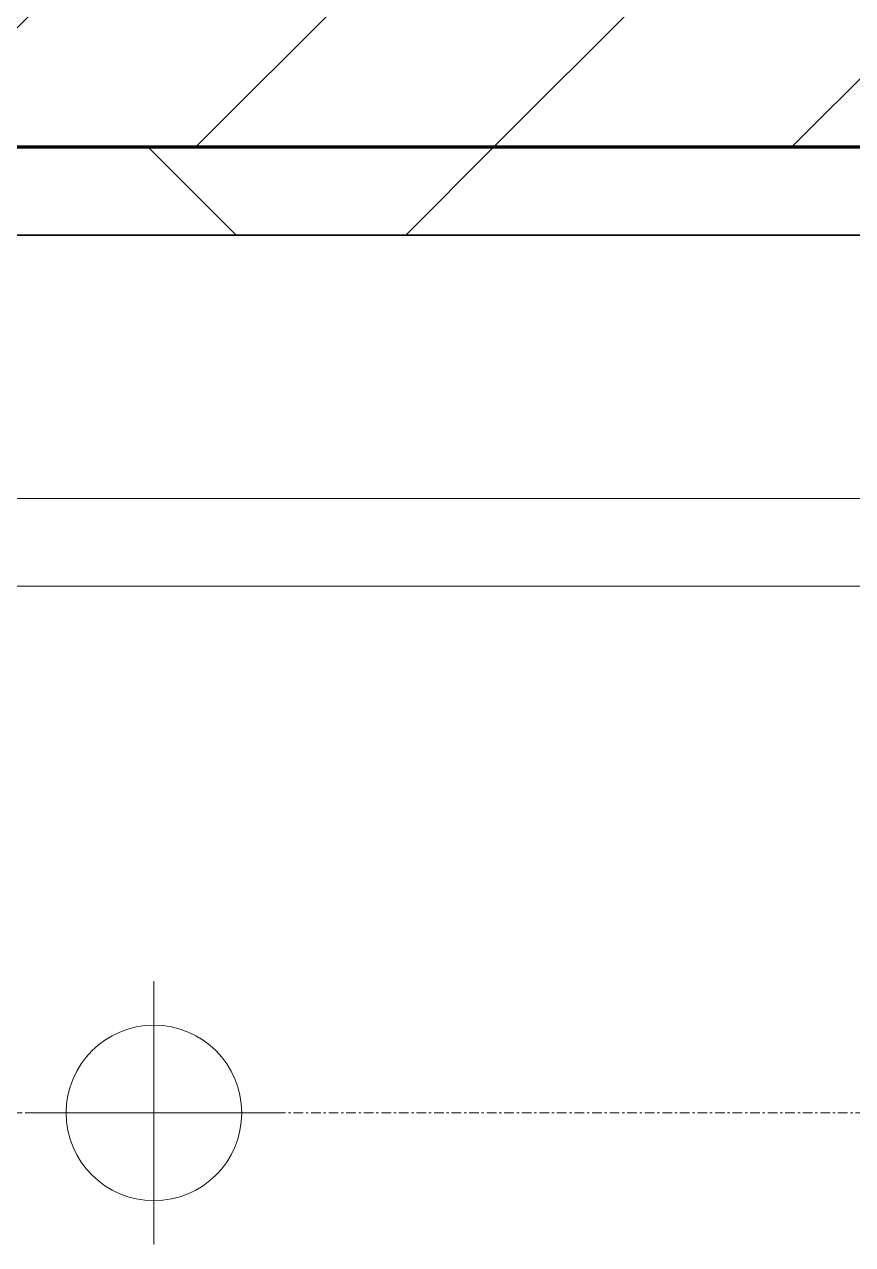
# Model space of a CAD drawing. Header units: millimetres. Extents: x -725999 to -647408, y -21008 to 19019.
# Drawn here: x -720781 to -720310, y 3504 to 4199 of the extents above; entities that cross this region are included whole.
import ezdxf
from ezdxf.xclip import XClip

# ---------------------------------------------------------------- set-up
doc = ezdxf.new("R2010")
doc.units = ezdxf.units.MM
doc.header["$XCLIPFRAME"] = 0
doc.linetypes.add('DPA_Grid _ Level 100', pattern=[10, 5.5, -1.6, 1.3, -1.6])
for name, color, linetype, lineweight in [('A-DETL-GENF', 2, 'Continuous', 9), ('A-GLAZ-CURT', 2, 'Continuous', 9), ('A-WALL', 5, 'Continuous', 35), ('A-WALL-FNSH', 2, 'Continuous', 35), ('A-WALL-PATT', 1, 'Continuous', 9), ('E-LITE-EQPM', 2, 'Continuous', 9), ('S-GRID', 251, 'Continuous', 9)]:
    doc.layers.add(name, color=color, linetype=linetype, lineweight=lineweight)

# ---------------------------------------------------------------- blocks, each defined once
blk = doc.blocks.new('LGF_DL_SAA_LowPower_DL1a - LGF_DL_SAA_LowPower_DL1a-8832329-4283-01 ENLARGED LOWER PLATFORM LEVEL - REFLECTED CEILING PLAN - SHEET 4')
at = {"layer": 'A-DETL-GENF', "lineweight": 9}
for p, q in [((0, 75), (0, -75)), ((72.5, 0), (-72.5, 0))]:
    blk.add_line(p, q, dxfattribs=at)
blk.add_circle((0, 0), 50, dxfattribs=at)
blk = doc.blocks.new('LGF_DL_SAA_LowPower_DL1a - LGF_DL_SAA_LowPower_DL1a-8832329-4180-01 LOWER PLATFORM LEVEL - REFLECTED CEILING PLAN')
at = {"layer": 'A-DETL-GENF'}
for p, q in [((0, 75), (0, -75)), ((72.5, 0), (-72.5, 0))]:
    blk.add_line(p, q, dxfattribs=at)
blk.add_circle((0, 0), 50, dxfattribs=at)
blk = doc.blocks.new('C-1-PP19-AR-4180-01-B_20250908-040939_EXDOWNLIGHT')
at = {"layer": 'E-LITE-EQPM', "extrusion": (0, 0, -1), "rotation": 180}
blk.add_blockref('LGF_DL_SAA_LowPower_DL1a - LGF_DL_SAA_LowPower_DL1a-8832329-4180-01 LOWER PLATFORM LEVEL - REFLECTED CEILING PLAN', (-23975, 0), dxfattribs=at)
blk = doc.blocks.new('*U744')
at = {"layer": 'S-GRID', "linetype": 'DPA_Grid _ Level 100'}
blk.add_line((45315.05, 8120.01), (-27001.02, 8120.01), dxfattribs=at)
blk = doc.blocks.new('System Panel - DPA-AR_Metal Ceiling Rectangular Panel-V5-4283-01 ENLARGED LOWER PLATFORM LEVEL - REFLECTED CEILING PLAN - SHEET 4')
at = {"layer": 'A-GLAZ-CURT'}
for p, q in [((-719507.37, 4079.02), (-721907.37, 4079.02)), ((-721907.37, 4079.02), (-719507.37, 4079.02)), ((-721907.37, 3929.03), (-719507.37, 3929.03)), ((-719507.37, 3929.03), (-721907.37, 3929.03))]:
    blk.add_line(p, q, dxfattribs=at)
blk = doc.blocks.new('System Panel - DPA-AR_Metal Ceiling Rectangular Panel-V6-4283-01 ENLARGED LOWER PLATFORM LEVEL - REFLECTED CEILING PLAN - SHEET 4')
at = {"layer": 'A-GLAZ-CURT'}
for p, q in [((-719507.37, 3879.03), (-721907.37, 3879.03)), ((-721907.37, 3879.03), (-719507.37, 3879.03))]:
    blk.add_line(p, q, dxfattribs=at)
blk = doc.blocks.new('PPLS-PP19_Custom Tile Pattern - Custom Tile Pattern-V24-4283-01 ENLARGED LOWER PLATFORM LEVEL - REFLECTED CEILING PLAN - SHEET 4')
at = {"layer": 'A-GLAZ-CURT'}
for p, q in [((-300, 0), (300, 0)), ((300, 0), (-300, 0)), ((230.06, 0), (300, 0)), ((-300, -50), (300, -50)), ((300, -50), (-300, -50))]:
    blk.add_line(p, q, dxfattribs=at)
for points, knots in [([(300, 0), (286.53, 0), (254.22, 0), (207.11, 0), (177.41, 0), (159.34, 0), (158.33, 0), (158.3, 0)], [-285.253232, -285.253232, -285.253232, -285.253232, -244.693688, -187.987675, -143.776725, -129.632772, -123.352749, -123.352749, -123.352749, -123.352749]), ([(247.1, 0), (246.76, 0), (245.04, 0), (238.34, 0), (226.56, 0), (221.1, 0), (200.27, 0), (182.99, 0), (174.5, 0), (170.51, 0), (169.57, 0)], [-9649.085549, -9649.085549, -9649.085549, -9649.085549, -9581.591397, -9406.094246, -9221.510254, -9016.44624, -8717.832359, -8253.978395, -8152.463617, -8086.938069, -8086.938069, -8086.938069, -8086.938069]), ([(169.9, 0), (171.34, 0), (176.19, 0), (185.98, 0), (208.82, 0), (219.42, 0), (230.06, 0)], [-76.805173, -76.805173, -76.805173, -76.805173, -65.295536, -41.623857, -24.459831, 0, 0, 0, 0]), ([(171.51, 0), (176.48, 0), (193.23, 0), (201.73, 0), (208.81, 0), (213.9, 0), (241.96, 0), (266.73, 0), (281.71, 0), (291.71, 0), (296.52, 0), (297.86, 0), (298.09, 0)], [-7971.819559, -7971.819559, -7971.819559, -7971.819559, -7784.112253, -7606.717214, -7289.299508, -7042.621073, -6582.165592, -6068.460911, -5766.029927, -5566.724884, -5280.360606, -5199.253518, -5199.253518, -5199.253518, -5199.253518]), ([(300, 0), (288.22, 0), (262, 0), (230.43, 0), (219.94, 0), (219.02, 0)], [-12528.858583, -12528.858583, -12528.858583, -12528.858583, -11905.454923, -11162.864862, -10856.732305, -10856.732305, -10856.732305, -10856.732305]), ([(219.9, 0), (220.86, 0), (227.84, 0), (242.06, 0), (246.54, 0), (246.96, 0)], [-10670.940496, -10670.940496, -10670.940496, -10670.940496, -10511.382485, -9925.173265, -9834.877357, -9834.877357, -9834.877357, -9834.877357]), ([(284.76, 0), (284.76, 0), (285.09, 0), (287.47, 0), (293.59, 0), (297.76, 0), (300, 0)], [-4110.630118, -4110.630118, -4110.630118, -4110.630118, -4053.389046, -3959.664717, -3862.421465, -3746.95702, -3746.95702, -3746.95702, -3746.95702]), ([(297.38, 0), (295.84, 0), (291.62, 0), (285.38, 0), (284.87, 0)], [-4803.172655, -4803.172655, -4803.172655, -4803.172655, -4358.271401, -4143.037883, -4143.037883, -4143.037883, -4143.037883])]:
    blk.add_open_spline(points, degree=3, knots=knots, dxfattribs=at)
blk = doc.blocks.new('PPLS-PP19_Custom Tile Pattern - Custom Tile Pattern-V25-4283-01 ENLARGED LOWER PLATFORM LEVEL - REFLECTED CEILING PLAN - SHEET 4')
at = {"layer": 'A-GLAZ-CURT'}
for p, q in [((-300, 0), (300, 0)), ((300, 0), (-300, 0)), ((-293.07, 0), (-275.75, 0)), ((-275.75, 0), (-293.07, 0)), ((-222.32, 0), (-205, 0)), ((-205, 0), (-222.32, 0)), ((-300, -50), (300, -50)), ((300, -50), (-300, -50))]:
    blk.add_line(p, q, dxfattribs=at)
at = {"layer": 'A-GLAZ-CURT', "flags": 128}
for points in [[(-300, 0), (-291.56, 0), (-283.3, 0), (-275.2, 0), (-267.26, 0), (-259.45, 0), (-251.77, 0), (-244.2, 0), (-236.74, 0), (-229.36, 0), (-222.06, 0), (-214.83, 0), (-207.71, 0), (-200.76, 0), (-194.02, 0), (-187.54, 0), (-181.38, 0), (-175.58, 0), (-170.25, 0), (-165.64, 0), (-162.01, 0), (-159.53, 0), (-157.46, 0)], [(-125.17, 0), (-128.55, 0), (-134.16, 0), (-140.03, 0), (-145.5, 0), (-150.63, 0), (-155.53, 0), (-160.27, 0), (-164.95, 0), (-169.65, 0), (-174.47, 0), (-179.49, 0), (-184.81, 0), (-190.44, 0), (-196.37, 0), (-202.58, 0), (-209.04, 0), (-215.73, 0), (-222.63, 0), (-229.72, 0), (-236.97, 0), (-244.39, 0), (-251.96, 0), (-259.67, 0), (-267.51, 0), (-275.48, 0), (-283.55, 0), (-291.73, 0), (-300, 0)], [(-156.88, 0), (-154.52, 0), (-149.42, 0), (-141.84, 0), (-132.81, 0), (-126.08, 0)]]:
    blk.add_lwpolyline(points, dxfattribs=at)
at = {"layer": 'A-GLAZ-CURT'}
for points, knots in [([(-300, 0), (-284.65, 0), (-236.57, 0), (-174.61, 0), (-129.95, 0), (-110.8, 0), (-99.5, 0), (-91.46, 0)], [-5323.127839, -5323.127839, -5323.127839, -5323.127839, -4502.809032, -2700.551212, -1002.059161, -460.363443, 0, 0, 0, 0]), ([(-156.77, 0), (-174.2, 0), (-212.57, 0), (-260.69, 0), (-290.14, 0), (-293.43, 0)], [-16526.070331, -16526.070331, -16526.070331, -16526.070331, -15131.813646, -13729.592194, -13555.441582, -13555.441582, -13555.441582, -13555.441582]), ([(-137.88, 0), (-140.56, 0), (-147.66, 0), (-147.69, 0), (-158.72, 0), (-174.02, 0), (-185.59, 0), (-209.77, 0), (-232.01, 0), (-255.22, 0), (-262.59, 0), (-264.9, 0), (-265.4, 0)], [-3187.727384, -3187.727384, -3187.727384, -3187.727384, -2919.378265, -2477.344047, -2237.412286, -2029.680487, -1755.085331, -1400.429864, -858.079193, -543.655514, -208.940337, 0, 0, 0, 0]), ([(-258.6, 0), (-257.91, 0), (-254.26, 0), (-241.25, 0), (-225.99, 0), (-213.1, 0), (-200.2, 0), (-185.8, 0), (-171.77, 0), (-158.7, 0), (-157.22, 0)], [-5722.54675, -5722.54675, -5722.54675, -5722.54675, -5657.471696, -5413.335975, -5017.494783, -4832.723979, -4666.091899, -4349.945572, -4000.813434, -3840.635403, -3840.635403, -3840.635403, -3840.635403]), ([(-156.78, 0), (-157.49, 0), (-164.84, 0), (-177.91, 0), (-199.46, 0), (-216.65, 0), (-231.26, 0), (-233.46, 0), (-234, 0)], [-2151.086035, -2151.086035, -2151.086035, -2151.086035, -2113.765672, -1763.376603, -1422.553702, -978.033455, -846.069444, -682.911962, -682.911962, -682.911962, -682.911962]), ([(-233.49, 0), (-233.44, 0), (-232.38, 0), (-230.74, 0), (-225.3, 0), (-223.63, 0)], [-455.274641, -455.274641, -455.274641, -455.274641, -440.605512, -119.536984, 0, 0, 0, 0]), ([(-223.63, 0), (-219.39, 0), (-206.17, 0), (-188.58, 0), (-170.96, 0), (-161.71, 0), (-157.64, 0)], [-5463.295695, -5463.295695, -5463.295695, -5463.295695, -5161.076232, -4739.070012, -4465.409639, -4249.229985, -4249.229985, -4249.229985, -4249.229985]), ([(-156.77, 0), (-155.18, 0), (-147.8, 0), (-136.84, 0), (-127.33, 0), (-124.19, 0), (-123.43, 0), (-123.28, 0)], [-4233.744583, -4233.744583, -4233.744583, -4233.744583, -4149.119819, -3839.893365, -3647.167523, -3488.92562, -3439.852845, -3439.852845, -3439.852845, -3439.852845]), ([(-89.14, 0), (-101.77, 0), (-123.33, 0), (-148.82, 0), (-156.27, 0)], [-18670.125109, -18670.125109, -18670.125109, -18670.125109, -17136.203329, -16539.310749, -16539.310749, -16539.310749, -16539.310749]), ([(-133.82, 0), (-135.51, 0), (-137.8, 0), (-148.4, 0), (-153.33, 0), (-156.12, 0)], [-2731.647847, -2731.647847, -2731.647847, -2731.647847, -2418.507304, -2308.929706, -2162.554546, -2162.554546, -2162.554546, -2162.554546]), ([(-152.35, 0), (-151.03, 0), (-147.71, 0), (-143.57, 0), (-138.62, 0)], [-3494.978217, -3494.978217, -3494.978217, -3494.978217, -3371.022232, -3227.460399, -3227.460399, -3227.460399, -3227.460399]), ([(-118.78, 0), (-121.86, 0), (-126.28, 0), (-136.96, 0), (-147.46, 0), (-150.03, 0), (-150.57, 0)], [-5938.474035, -5938.474035, -5938.474035, -5938.474035, -5700.061948, -5508.838257, -5298.784692, -5196.16478, -5196.16478, -5196.16478, -5196.16478]), ([(-150.34, 0), (-150.07, 0), (-147.75, 0), (-142.6, 0), (-127.26, 0), (-107.3, 0), (-90.42, 0), (-75.26, 0), (-68.41, 0), (-65.12, 0), (-63.63, 0)], [-4948.728362, -4948.728362, -4948.728362, -4948.728362, -4883.323924, -4440.880425, -4054.690705, -3793.097032, -3402.597032, -3144.956779, -3050.982048, -2969.237017, -2969.237017, -2969.237017, -2969.237017]), ([(-26.75, 0), (-27.82, 0), (-36.18, 0), (-53.55, 0), (-78.2, 0), (-110.94, 0), (-130.52, 0), (-147.74, 0), (-149.07, 0)], [-8718.362214, -8718.362214, -8718.362214, -8718.362214, -8532.293389, -8073.216054, -7508.296369, -7004.680444, -6449.282163, -6277.220794, -6277.220794, -6277.220794, -6277.220794]), ([(-148.23, 0), (-146.94, 0), (-140.15, 0), (-137.28, 0), (-133.93, 0), (-128.78, 0), (-126.5, 0)], [-6162.058746, -6162.058746, -6162.058746, -6162.058746, -6017.569127, -5560.701257, -5364.112219, -5231.017328, -5231.017328, -5231.017328, -5231.017328]), ([(-86.16, 0), (-91.37, 0), (-104.13, 0), (-122.65, 0), (-139.03, 0), (-146.11, 0), (-146.95, 0)], [-1681.3698, -1681.3698, -1681.3698, -1681.3698, -1374.161226, -945.742622, -741.901385, -489.130243, -489.130243, -489.130243, -489.130243]), ([(-146.69, 0), (-146.59, 0), (-145.49, 0), (-135.69, 0), (-128.29, 0), (-125.15, 0)], [-420.34245, -420.34245, -420.34245, -420.34245, -406.956646, -290.263673, 0, 0, 0, 0]), ([(-127.41, 0), (-131.63, 0), (-133.16, 0), (-134.09, 0), (-134.15, 0)], [-8540.990293, -8540.990293, -8540.990293, -8540.990293, -8266.114998, -8246.473386, -8246.473386, -8246.473386, -8246.473386]), ([(-134.15, 0), (-133.32, 0), (-130.31, 0), (-117.33, 0), (-92.04, 0), (-74.02, 0), (-62.74, 0), (-60.36, 0), (-59.97, 0)], [-7657.439573, -7657.439573, -7657.439573, -7657.439573, -7293.749979, -6839.55839, -6236.997189, -5713.340575, -5140.470607, -5006.787413, -5006.787413, -5006.787413, -5006.787413]), ([(-120.13, 0), (-120.14, 0), (-120.24, 0), (-121.3, 0), (-129.25, 0), (-133.82, 0)], [-2933.992132, -2933.992132, -2933.992132, -2933.992132, -2920.575025, -2840.280255, -2731.647847, -2731.647847, -2731.647847, -2731.647847]), ([(-113.43, 0), (-113.44, 0), (-113.96, 0), (-119.73, 0), (-125.43, 0), (-127.03, 0), (-127.41, 0)], [-328.499627, -328.499627, -328.499627, -328.499627, -282.672656, -98.539552, -24.539552, 0, 0, 0, 0]), ([(-126.5, 0), (-122.44, 0), (-108.71, 0), (-86.68, 0), (-63.44, 0), (-54.4, 0), (-48.53, 0), (-33.47, 0), (-26.03, 0), (-21.22, 0)], [-5231.017328, -5231.017328, -5231.017328, -5231.017328, -4994.692869, -4542.524482, -4008.285538, -3689.699207, -3546.54457, -3315.260113, -2989.152759, -2989.152759, -2989.152759, -2989.152759]), ([(-125.15, 0), (-124.93, 0), (-121.96, 0), (-113.01, 0), (-100.16, 0), (-92.81, 0), (-88.44, 0)], [-3362.7396, -3362.7396, -3362.7396, -3362.7396, -3342.215224, -3074.362186, -2902.289527, -2671.272068, -2671.272068, -2671.272068, -2671.272068]), ([(-122.08, 0), (-122.01, 0), (-121.69, 0), (-121.2, 0), (-120.88, 0)], [-3136.336417, -3136.336417, -3136.336417, -3136.336417, -3110.304437, -3035.164275, -3035.164275, -3035.164275, -3035.164275]), ([(-36.33, 0), (-36.43, 0), (-37.27, 0), (-45.02, 0), (-46.13, 0), (-60.59, 0), (-81.23, 0), (-99.51, 0), (-114.02, 0), (-117.28, 0), (-118.78, 0)], [-1855.773136, -1855.773136, -1855.773136, -1855.773136, -1810.870157, -1672.078046, -1405.135169, -1060.00838, -740.068933, -229.489605, -116.330425, 0, 0, 0, 0]), ([(-117.74, 0), (-117.19, 0), (-114.78, 0), (-113.43, 0), (-113.43, 0)], [-821.249067, -821.249067, -821.249067, -821.249067, -394.672656, -330.879064, -330.879064, -330.879064, -330.879064]), ([(-36.62, 0), (-36.62, 0), (-40.35, 0), (-44.32, 0), (-58.97, 0), (-85.2, 0), (-107.61, 0), (-116.56, 0), (-117.56, 0)], [-4069.478503, -4069.478503, -4069.478503, -4069.478503, -3858.647035, -3538.256648, -2842.901703, -2193.204658, -1433.981041, -985.49888, -985.49888, -985.49888, -985.49888]), ([(-115.82, 0), (-114.96, 0), (-110.41, 0), (-96.78, 0), (-71.33, 0), (-46.06, 0), (-26.05, 0), (-20.53, 0)], [-5724.064692, -5724.064692, -5724.064692, -5724.064692, -5430.283136, -5103.229623, -4799.173296, -4065.652676, -3775.446925, -3775.446925, -3775.446925, -3775.446925]), ([(9.32, 0), (9.08, 0), (7.65, 0), (2.57, 0), (-12.23, 0), (-25.64, 0), (-40, 0), (-56.24, 0), (-75.59, 0), (-94, 0), (-112.01, 0), (-114.94, 0), (-115.63, 0)], [-2922.926651, -2922.926651, -2922.926651, -2922.926651, -2882.788014, -2720.818881, -2518.50168, -2125.455881, -1792.521578, -1466.981642, -1208.454564, -789.402658, -501.969187, -243.577221, -243.577221, -243.577221, -243.577221]), ([(-91.46, 0), (-90.09, 0), (-84.7, 0), (-77.43, 0), (-72.73, 0), (-72.64, 0), (-72.64, 0)], [-19832.387487, -19832.387487, -19832.387487, -19832.387487, -19753.885894, -19541.04734, -19478.625389, -19471.062469, -19471.062469, -19471.062469, -19471.062469]), ([(-72.93, 0), (-75.51, 0), (-80.65, 0), (-86.5, 0), (-88.43, 0)], [-19442.345229, -19442.345229, -19442.345229, -19442.345229, -18935.241197, -18698.799524, -18698.799524, -18698.799524, -18698.799524]), ([(-87.93, 0), (-86.85, 0), (-80.34, 0), (-71.67, 0), (-65.93, 0), (-65.07, 0)], [-2662.16885, -2662.16885, -2662.16885, -2662.16885, -2605.247022, -2322.099534, -2241.8264, -2241.8264, -2241.8264, -2241.8264]), ([(-63.96, 0), (-64.13, 0), (-72.5, 0), (-80.63, 0), (-86.16, 0)], [-2171.769325, -2171.769325, -2171.769325, -2171.769325, -2007.031671, -1681.3698, -1681.3698, -1681.3698, -1681.3698]), ([(-29.03, 0), (-33.97, 0), (-43.74, 0), (-56.37, 0), (-71.66, 0), (-77.83, 0), (-82.66, 0), (-83.28, 0), (-83.28, 0)], [-2680.714891, -2680.714891, -2680.714891, -2680.714891, -2413.671296, -2161.752162, -2006.592567, -1646.621388, -1424.436217, -1393.971743, -1393.971743, -1393.971743, -1393.971743]), ([(-83.28, 0), (-83.28, 0), (-82.91, 0), (-76.14, 0), (-62.97, 0), (-48.14, 0), (-36.49, 0), (-33.57, 0), (-29.94, 0), (-28.57, 0)], [-1393.4169, -1393.4169, -1393.4169, -1393.4169, -1353.722004, -1274.333717, -1073.56893, -651.549973, -296.515819, -83.513472, 0, 0, 0, 0]), ([(-66.39, 0), (-66.39, 0), (-63.63, 0), (-53.63, 0), (-34.42, 0), (-29.82, 0), (-29.19, 0)], [-2493.31794, -2493.31794, -2493.31794, -2493.31794, -2315.303971, -1809.437387, -963.711516, -666.19313, -666.19313, -666.19313, -666.19313]), ([(31.18, 0), (25.97, 0), (11.99, 0), (-16.92, 0), (-47.42, 0), (-65.77, 0), (-66.37, 0), (-66.38, 0)], [-4496.803627, -4496.803627, -4496.803627, -4496.803627, -4222.080604, -3745.412743, -2981.410125, -2542.574734, -2498.224237, -2498.224237, -2498.224237, -2498.224237]), ([(-63.63, 0), (-61.49, 0), (-57.39, 0), (-54.49, 0), (-45.2, 0), (-40.79, 0), (-40.46, 0), (-40.44, 0)], [-2969.237017, -2969.237017, -2969.237017, -2969.237017, -2851.217951, -2734.127174, -2474.780881, -2410.990208, -2350.645972, -2350.645972, -2350.645972, -2350.645972]), ([(-58.83, 0), (-58.37, 0), (-57.29, 0), (-54.23, 0), (-46.33, 0), (-42.62, 0), (-41.76, 0)], [-4859.52896, -4859.52896, -4859.52896, -4859.52896, -4680.891996, -4469.85053, -4321.566175, -4270.495146, -4270.495146, -4270.495146, -4270.495146]), ([(-51.83, 0), (-51.83, 0), (-51.78, 0), (-47.4, 0), (-46.01, 0), (-40.22, 0), (-36.78, 0)], [-632.814994, -632.814994, -632.814994, -632.814994, -627.965721, -508.377888, -260.442412, 0, 0, 0, 0]), ([(76.63, 0), (74.8, 0), (67.65, 0), (53.52, 0), (37, 0), (24.07, 0), (12.82, 0), (-2.9, 0), (-20.62, 0), (-32.81, 0), (-44.85, 0), (-51.43, 0), (-51.79, 0)], [-3095.572228, -3095.572228, -3095.572228, -3095.572228, -2950.589685, -2634.532728, -2313.748533, -2106.613311, -1925.670641, -1617.263037, -1290.787923, -1039.307308, -819.71621, -644.910881, -644.910881, -644.910881, -644.910881]), ([(-41.76, 0), (-39.9, 0), (-37.72, 0), (-36.92, 0), (-36.77, 0)], [-4270.495146, -4270.495146, -4270.495146, -4270.495146, -4161.040818, -4106.245333, -4106.245333, -4106.245333, -4106.245333]), ([(-36.78, 0), (-32.43, 0), (-26.73, 0), (-20.75, 0), (-20.12, 0)], [-6191.144455, -6191.144455, -6191.144455, -6191.144455, -5862.463379, -5824.269049, -5824.269049, -5824.269049, -5824.269049]), ([(-36.29, 0), (-36.29, 0), (-34.66, 0), (-28.88, 0), (-26.95, 0), (-26.54, 0)], [-9150.272121, -9150.272121, -9150.272121, -9150.272121, -9057.163041, -8919.836787, -8834.607043, -8834.607043, -8834.607043, -8834.607043]), ([(30.82, 0), (29.27, 0), (20.14, 0), (3.54, 0), (-16.58, 0), (-34.76, 0), (-36.04, 0)], [-10462.034656, -10462.034656, -10462.034656, -10462.034656, -10363.088938, -9884.23066, -9424.652049, -9182.880979, -9182.880979, -9182.880979, -9182.880979]), ([(-33.34, 0), (-33.34, 0), (-32.93, 0), (-31.16, 0), (-30.52, 0)], [-2415.024266, -2415.024266, -2415.024266, -2415.024266, -2357.633367, -2323.618664, -2323.618664, -2323.618664, -2323.618664]), ([(70.61, 0), (66.16, 0), (55.8, 0), (39.61, 0), (24.74, 0), (2.64, 0), (-17.84, 0), (-30.57, 0), (-31.82, 0), (-32, 0)], [-4647.237329, -4647.237329, -4647.237329, -4647.237329, -4326.416877, -4098.545751, -3766.694881, -3333.063701, -2994.501669, -2698.150104, -2614.070998, -2614.070998, -2614.070998, -2614.070998]), ([(-30.76, 0), (-30.73, 0), (-30.14, 0), (-26.08, 0), (-20.98, 0)], [-54176.191683, -54176.191683, -54176.191683, -54176.191683, -54157.274271, -53832.391596, -53832.391596, -53832.391596, -53832.391596]), ([(-30.52, 0), (-27.11, 0), (-24.15, 0), (-20.82, 0), (-20.6, 0)], [-2323.618664, -2323.618664, -2323.618664, -2323.618664, -2142.497158, -2129.983776, -2129.983776, -2129.983776, -2129.983776]), ([(-20.1, 0), (-22.24, 0), (-26.27, 0), (-29.52, 0), (-30.21, 0)], [-54745.778944, -54745.778944, -54745.778944, -54745.778944, -54461.685999, -54290.791712, -54290.791712, -54290.791712, -54290.791712]), ([(8.33, 0), (8.19, 0), (7.18, 0), (0.32, 0), (-13.89, 0), (-24.92, 0), (-29.03, 0)], [-3574.286521, -3574.286521, -3574.286521, -3574.286521, -3526.962355, -3285.499107, -2903.012179, -2680.714891, -2680.714891, -2680.714891, -2680.714891]), ([(-28.98, 0), (-28.66, 0), (-27.39, 0), (-24.45, 0), (-22.56, 0)], [-166.548282, -166.548282, -166.548282, -166.548282, -102.06493, 0, 0, 0, 0]), ([(-28.57, 0), (-26.93, 0), (-20.29, 0), (-11.45, 0), (2.08, 0), (13.15, 0), (21.24, 0), (24.62, 0), (24.72, 0), (24.72, 0)], [-5361.429781, -5361.429781, -5361.429781, -5361.429781, -5261.36855, -5050.479954, -4785.90057, -4596.498881, -4445.288762, -4384.376941, -4376.041937, -4376.041937, -4376.041937, -4376.041937]), ([(-22.56, 0), (-20.27, 0), (-17.03, 0), (-11.36, 0), (-7.66, 0), (-6.6, 0), (-6.44, 0)], [-56468.192263, -56468.192263, -56468.192263, -56468.192263, -56344.022017, -56303.229861, -56166.290093, -56124.392176, -56124.392176, -56124.392176, -56124.392176]), ([(-20.16, 0), (-19.1, 0), (-17.46, 0), (-15.75, 0), (-15.19, 0)], [-53815.078021, -53815.078021, -53815.078021, -53815.078021, -53749.15266, -53717.791567, -53717.791567, -53717.791567, -53717.791567]), ([(-20.16, 0), (-18.65, 0), (-10.46, 0), (8.61, 0), (15.02, 0), (22.91, 0), (31, 0), (38.24, 0), (44.7, 0), (47.53, 0)], [-2965.351924, -2965.351924, -2965.351924, -2965.351924, -2864.387349, -2439.246196, -2084.094819, -1956.422387, -1818.904206, -1645.594513, -1494.576379, -1494.576379, -1494.576379, -1494.576379]), ([(-20.13, 0), (-13.05, 0), (6.32, 0), (22.06, 0), (37.44, 0), (43.6, 0), (47.74, 0), (48.22, 0)], [-2120.890699, -2120.890699, -2120.890699, -2120.890699, -1716.209403, -1206.526904, -1089.329421, -901.315459, -876.856606, -876.856606, -876.856606, -876.856606]), ([(-20.1, 0), (-16.72, 0), (-7.72, 0), (4.23, 0), (9.64, 0), (10.14, 0), (10.18, 0)], [-3767.96827, -3767.96827, -3767.96827, -3767.96827, -3589.737505, -3285.047089, -3066.359526, -3044.715262, -3044.715262, -3044.715262, -3044.715262]), ([(-13, 0), (-14.35, 0), (-16.4, 0), (-19.73, 0), (-20.03, 0)], [-55207.591944, -55207.591944, -55207.591944, -55207.591944, -54789.006179, -54749.191828, -54749.191828, -54749.191828, -54749.191828]), ([(-19.13, 0), (-11.5, 0), (9.97, 0), (43.36, 0), (70.92, 0), (82.12, 0), (83.66, 0)], [-5804.197927, -5804.197927, -5804.197927, -5804.197927, -5340.621928, -4573.028122, -4094.177415, -3869.465285, -3869.465285, -3869.465285, -3869.465285]), ([(-15.19, 0), (-13.07, 0), (7.48, 0), (31.33, 0), (46.09, 0), (48.22, 0)], [-461.142613, -461.142613, -461.142613, -461.142613, -429.606584, -390.253598, -383.651003, -383.651003, -383.651003, -383.651003]), ([(-6.54, 0), (-6.73, 0), (-7.2, 0), (-7.6, 0), (-7.79, 0)], [-56009.792147, -56009.792147, -56009.792147, -56009.792147, -55949.290093, -55895.192118, -55895.192118, -55895.192118, -55895.192118]), ([(-2.63, 0), (-2.47, 0), (-1.22, 0), (4.92, 0), (15.97, 0), (22.54, 0), (24.49, 0)], [-226.825321, -226.825321, -226.825321, -226.825321, -220.269177, -206.416616, -198.214427, -187.717507, -187.717507, -187.717507, -187.717507]), ([(48.22, 0), (44.05, 0), (33.03, 0), (12, 0), (3.08, 0), (-1.67, 0), (-2.25, 0)], [-320.278565, -320.278565, -320.278565, -320.278565, -307.516438, -285.83788, -246.234814, -234.646884, -234.646884, -234.646884, -234.646884]), ([(24.69, 0), (24.54, 0), (20.99, 0), (15.48, 0), (10.8, 0), (9.63, 0)], [-4368.572414, -4368.572414, -4368.572414, -4368.572414, -4306.476363, -4080.000647, -3772.857994, -3772.857994, -3772.857994, -3772.857994]), ([(18.16, 0), (19.15, 0), (24.25, 0), (25.66, 0), (26.12, 0)], [-5700.113719, -5700.113719, -5700.113719, -5700.113719, -5554.232259, -5302.431367, -5302.431367, -5302.431367, -5302.431367]), ([(47.71, 0), (45.87, 0), (40.95, 0), (29.53, 0), (20.67, 0), (18.85, 0), (18.16, 0)], [-6433.096879, -6433.096879, -6433.096879, -6433.096879, -6314.283804, -6135.05769, -5972.647715, -5832.674503, -5832.674503, -5832.674503, -5832.674503]), ([(27.44, 0), (27.9, 0), (29.54, 0), (38.07, 0), (53.39, 0), (71.67, 0), (84.83, 0), (86.01, 0), (92.51, 0), (94.33, 0)], [-5037.309798, -5037.309798, -5037.309798, -5037.309798, -4887.603822, -4705.298446, -4353.683244, -3960.84581, -3759.045785, -3336.541051, -2783.776468, -2783.776468, -2783.776468, -2783.776468]), ([(27.89, 0), (29.09, 0), (33.4, 0), (48.37, 0), (71.92, 0), (97.37, 0), (110.89, 0), (116.09, 0)], [-147.777612, -147.777612, -147.777612, -147.777612, -135.792042, -118.513713, -97.899267, -63.759246, -47.927874, -47.927874, -47.927874, -47.927874]), ([(53.18, 0), (53.06, 0), (52.22, 0), (44.99, 0), (36.46, 0), (30.82, 0)], [-622.740158, -622.740158, -622.740158, -622.740158, -566.066452, -360.610861, 0, 0, 0, 0]), ([(136.44, 0), (121.66, 0), (86.93, 0), (51.16, 0), (31.18, 0)], [-106.750556, -106.750556, -106.750556, -106.750556, -59.610984, 0, 0, 0, 0]), ([(116.55, 0), (112.88, 0), (98.34, 0), (76.86, 0), (57.82, 0), (46.51, 0), (41.18, 0), (36.02, 0), (35.54, 0), (35.54, 0)], [-417.824098, -417.824098, -417.824098, -417.824098, -401.860199, -357.622665, -341.267687, -334.000314, -326.15566, -319.318397, -317.489778, -317.489778, -317.489778, -317.489778]), ([(36.29, 0), (37.77, 0), (48.82, 0), (64.79, 0), (95.91, 0), (124.45, 0), (132.42, 0), (134.6, 0)], [-314.598523, -314.598523, -314.598523, -314.598523, -305.899624, -287.17622, -249.500363, -194.761443, -152.241002, -152.241002, -152.241002, -152.241002]), ([(114.39, 0), (114.2, 0), (112.08, 0), (105.42, 0), (92.38, 0), (85.59, 0), (74.4, 0), (62.26, 0), (54.07, 0), (49.81, 0), (48.23, 0)], [-8148.58938, -8148.58938, -8148.58938, -8148.58938, -8105.191388, -7723.759874, -7531.75727, -7135.649961, -6924.452779, -6738.82075, -6548.303034, -6444.539321, -6444.539321, -6444.539321, -6444.539321]), ([(48.28, 0), (48.98, 0), (53.56, 0), (58.74, 0), (61.34, 0), (61.45, 0)], [-1481.126928, -1481.126928, -1481.126928, -1481.126928, -1443.202566, -1228.752106, -1120.932285, -1120.932285, -1120.932285, -1120.932285]), ([(48.54, 0), (50.85, 0), (58.18, 0), (64.47, 0), (72.74, 0), (75.22, 0), (76.03, 0), (76.21, 0)], [-871.356999, -871.356999, -871.356999, -871.356999, -753.071572, -495.328968, -421.953223, -334.951786, -290.452333, -290.452333, -290.452333, -290.452333]), ([(103.09, 0), (101.08, 0), (86.31, 0), (67.79, 0), (51.71, 0), (48.61, 0)], [-375.435014, -375.435014, -375.435014, -375.435014, -369.147452, -330.153101, -320.684075, -320.684075, -320.684075, -320.684075]), ([(48.88, 0), (60.72, 0), (91.05, 0), (120.63, 0), (138.28, 0), (138.53, 0)], [-382.965103, -382.965103, -382.965103, -382.965103, -346.313304, -291.370682, -290.5735, -290.5735, -290.5735, -290.5735]), ([(61.47, 0), (61.47, 0), (61.21, 0), (54.61, 0), (53.71, 0), (53.56, 0)], [-1113.311073, -1113.311073, -1113.311073, -1113.311073, -1096.402191, -891.204116, -747.28819, -747.28819, -747.28819, -747.28819]), ([(76.22, 0), (75.58, 0), (73.64, 0), (71.05, 0), (70.61, 0)], [-193.634889, -193.634889, -193.634889, -193.634889, -31.537676, 0, 0, 0, 0]), ([(94.4, 0), (94.4, 0), (94.64, 0), (99.11, 0), (108.97, 0), (120.79, 0), (139.94, 0), (163.31, 0), (185.23, 0), (193.62, 0), (194.69, 0), (194.79, 0)], [-2348.345796, -2348.345796, -2348.345796, -2348.345796, -2310.419338, -2233.599744, -2052.234781, -1843.028543, -1530.39897, -1095.004608, -529.74427, -295.064701, -265.121568, -265.121568, -265.121568, -265.121568])]:
    blk.add_open_spline(points, degree=3, knots=knots, dxfattribs=at)
for points in [[(-294.48, 0), (-296.32, 0), (-298.15, 0), (-300, 0)], [(-39.84, 0), (-39.08, 0), (-38.11, 0), (-37.36, 0)], [(24.49, 0), (25.23, 0), (25.72, 0), (26.04, 0)], [(80.35, 0), (79.57, 0), (78.27, 0), (76.63, 0)], [(84.06, 0), (83.48, 0), (82.41, 0), (81.72, 0)]]:
    blk.add_open_spline(points, degree=3, dxfattribs=at)
blk = doc.blocks.new('*U651')
at = {"layer": 'A-GLAZ-CURT', "rotation": 180}
for name, p in [('PPLS-PP19_Custom Tile Pattern - Custom Tile Pattern-V25-4283-01 ENLARGED LOWER PLATFORM LEVEL - REFLECTED CEILING PLAN - SHEET 4', (-23044.95, 8620.01)), ('PPLS-PP19_Custom Tile Pattern - Custom Tile Pattern-V24-4283-01 ENLARGED LOWER PLATFORM LEVEL - REFLECTED CEILING PLAN - SHEET 4', (-22444.95, 8620.01))]:
    blk.add_blockref(name, p, dxfattribs=at)
at = {"layer": 'A-GLAZ-CURT'}
for name in ['System Panel - DPA-AR_Metal Ceiling Rectangular Panel-V5-4283-01 ENLARGED LOWER PLATFORM LEVEL - REFLECTED CEILING PLAN - SHEET 4', 'System Panel - DPA-AR_Metal Ceiling Rectangular Panel-V6-4283-01 ENLARGED LOWER PLATFORM LEVEL - REFLECTED CEILING PLAN - SHEET 4']:
    blk.add_blockref(name, (697637.43, 4540.99), dxfattribs=at)

msp = doc.modelspace()

# ---------------------------------------------------------------- hatches: boundary and pattern name
at = {"layer": 'A-WALL-PATT', "lineweight": 9}
h = msp.add_hatch(dxfattribs=at)
h.set_pattern_fill('FP_2', color=256, style=0, pattern_type=2)
h.set_pattern_definition([(45, (0, 0), (-84.852814, 84.852814), [])])
h.paths.add_polyline_path([(-715752.37, 4129.02), (-715752.37, 4269.02), (-722165.55, 4269.02), (-722165.55, 4129.02), (-716782.37, 4129.02)])
h = msp.add_hatch(dxfattribs=at)
h.set_pattern_fill('FP_4', color=256, style=0, pattern_type=2)
h.set_pattern_definition([(45, (0, 0), (-212.13203, 212.13203), []), (135, (0, 0), (-212.13203, -212.13203), [])])
h.paths.add_polyline_path([(-716982.37, 4079.02), (-716982.37, 4129.02), (-722165.55, 4129.02), (-722165.55, 4079.02), (-717792.36, 4079.02)])

# ---------------------------------------------------------------- linework, layer by layer
at = {"layer": 'A-WALL', "color": 7, "lineweight": 70}
msp.add_line((-717032.37, 4129.02), (-722165.55, 4129.02), dxfattribs=at)
at = {"layer": 'A-WALL-FNSH', "color": 250}
for p, q in [((-722165.55, 4129.02), (-716982.37, 4129.02)), ((-716982.37, 4079.02), (-722165.55, 4079.02))]:
    msp.add_line(p, q, dxfattribs=at)

# ---------------------------------------------------------------- block references
for name in ['*U744', '*U651']:
    msp.add_blockref(name, (-697637.43, -4540.99))
ref = msp.add_blockref('C-1-PP19-AR-4180-01-B_20250908-040939_EXDOWNLIGHT', (-744682.37, 3579.02))
XClip(ref).set_block_clipping_path([(22516.8245944298, -23611.999870506), (95859.307995774, 7199.9972603895)])
at = {"layer": 'E-LITE-EQPM', "extrusion": (0, 0, -1), "rotation": 180}
msp.add_blockref('LGF_DL_SAA_LowPower_DL1a - LGF_DL_SAA_LowPower_DL1a-8832329-4283-01 ENLARGED LOWER PLATFORM LEVEL - REFLECTED CEILING PLAN - SHEET 4', (720707.37, 3579.02), dxfattribs=at)

doc.saveas('drawing.dxf')
